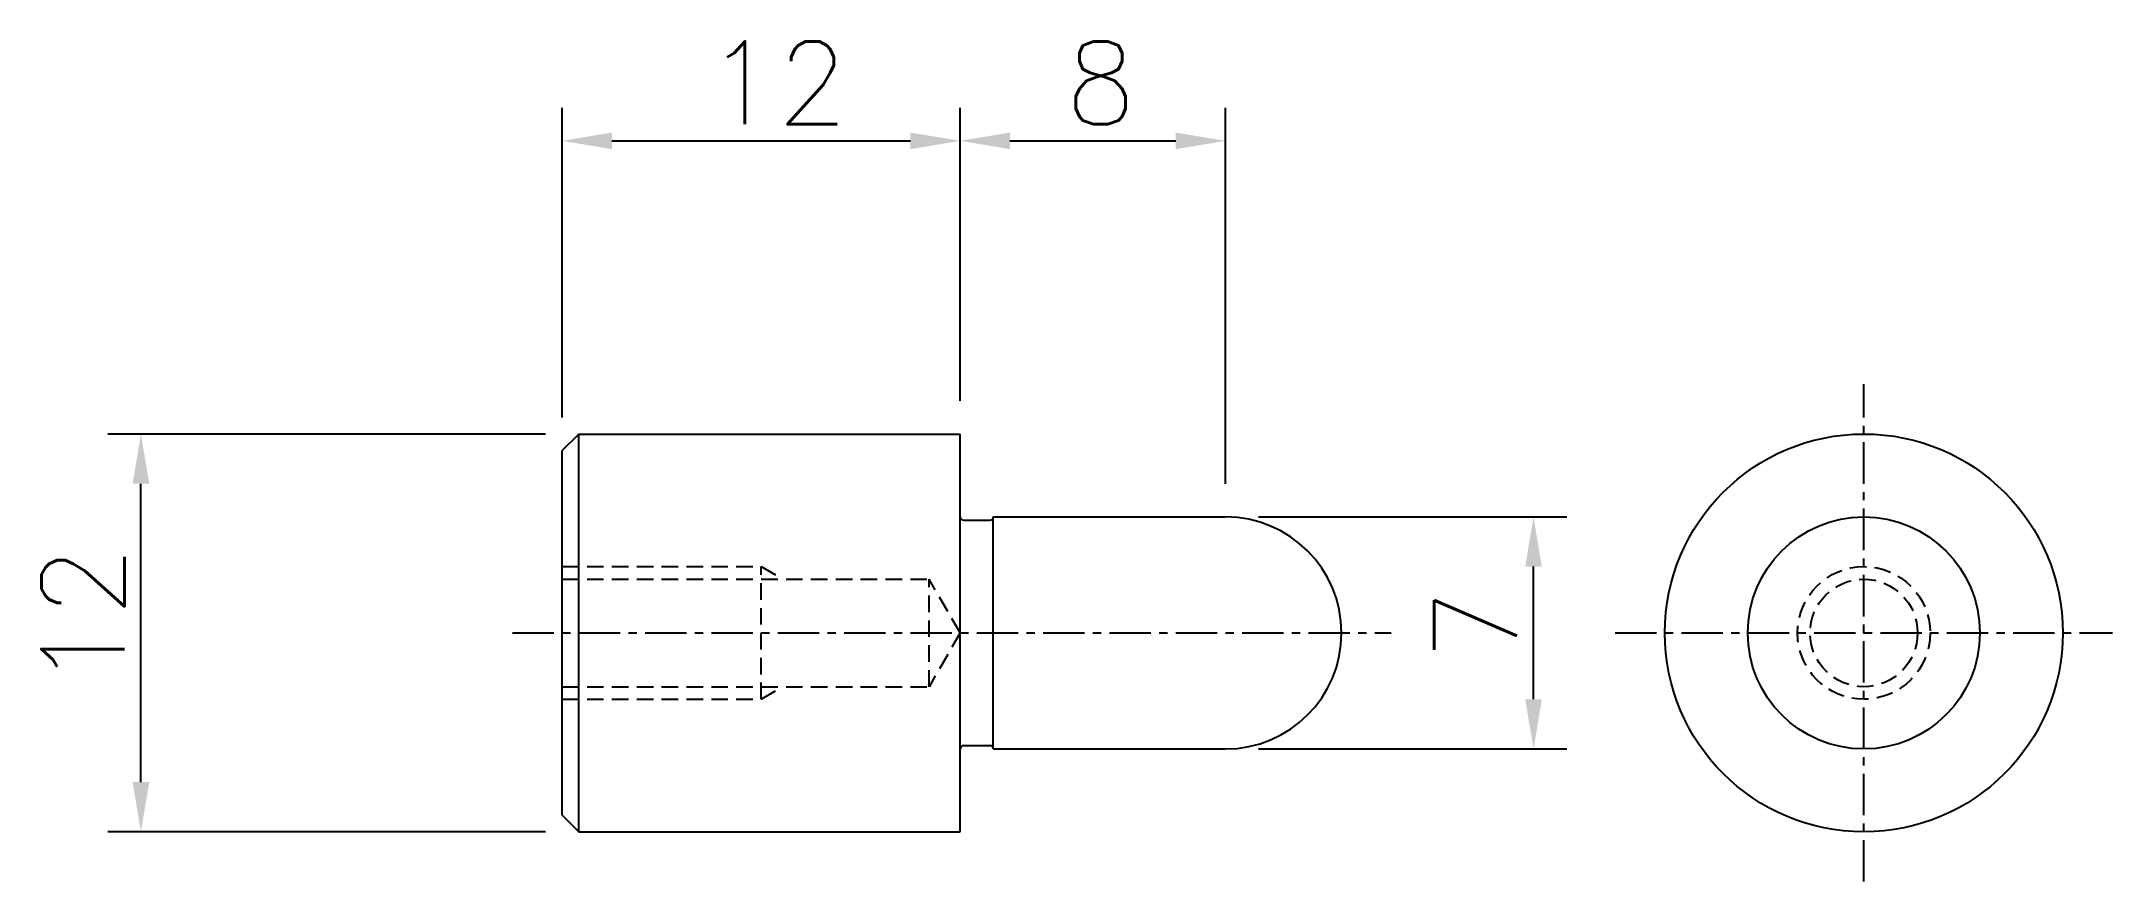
# Model space of a CAD drawing. Extents: x 27.2 to 89.6, y 15.6 to 84.2.
# Drawn here: x 27.2 to 89.6, y 58.9 to 84.2 of the extents above; entities outside this region: 2.
import ezdxf

# ---------------------------------------------------------------- set-up
doc = ezdxf.new("R2010")
doc.units = 0
doc.linetypes.add('CENTER', pattern=[2, 1.25, -0.25, 0.25, -0.25])
doc.linetypes.add('DASHED', pattern=[0.75, 0.5, -0.25])
doc.layers.get('0').update_dxf_attribs({"linetype": 'CONTINUOUS'})
doc.layers.get('DEFPOINTS').update_dxf_attribs({"linetype": 'CONTINUOUS'})
doc.layers.add('CENTER', color=1, linetype='CENTER')
doc.styles.get("Standard").update_dxf_attribs({"font": 'txt.shx'})
doc.dimstyles.get("Standard").update_dxf_attribs({"dimtxt": 2.5, "dimasz": 2.5, "dimexe": 1.25, "dimexo": 0.625, "dimtad": 1, "dimcen": 2.5, "dimazin": 3, "dimtfac": 1, "dimtmove": 0, "dimatfit": 3})

# ---------------------------------------------------------------- blocks, each defined once
blk = doc.blocks.new('*U8')
at = {"color": 0, "linetype": 'CONTINUOUS'}
blk.add_text('12', height=2.5, rotation=90, dxfattribs=at).set_placement((29.682, 64.736))
blk = doc.blocks.new('*D2')
at = {"color": 0, "linetype": 'CONTINUOUS'}
for p, q in [((42.381, 72.403), (29.182, 72.403)), ((30.182, 61.903), (30.182, 70.903)), ((42.381, 60.403), (29.182, 60.403))]:
    blk.add_line(p, q, dxfattribs=at)
for points in [[(29.932, 70.903), (30.432, 70.903), (30.182, 72.403)], [(29.932, 61.903), (30.432, 61.903), (30.182, 60.403)]]:
    blk.add_solid(points, dxfattribs=at)
at = {"layer": 'DEFPOINTS', "color": 0, "linetype": 'CONTINUOUS'}
for p in [(30.182, 72.403), (43.381, 72.403), (43.381, 60.403)]:
    blk.add_point(p, dxfattribs=at)
at = {"color": 7, "linetype": 'CONTINUOUS'}
blk.add_blockref('*U8', (0, 0), dxfattribs=at)
blk = doc.blocks.new('*U11')
at = {"color": 0, "linetype": 'CONTINUOUS'}
blk.add_text('12', height=2.5, dxfattribs=at).set_placement((47.214, 81.745))
blk = doc.blocks.new('*D3')
at = {"color": 0, "linetype": 'CONTINUOUS'}
for p, q in [((42.881, 72.903), (42.881, 82.245)), ((54.881, 73.403), (54.881, 82.245)), ((44.381, 81.245), (53.381, 81.245))]:
    blk.add_line(p, q, dxfattribs=at)
for points in [[(44.381, 81.495), (44.381, 80.995), (42.881, 81.245)], [(53.381, 81.495), (53.381, 80.995), (54.881, 81.245)]]:
    blk.add_solid(points, dxfattribs=at)
at = {"layer": 'DEFPOINTS', "color": 0, "linetype": 'CONTINUOUS'}
for p in [(54.881, 81.245), (42.881, 71.903), (54.881, 72.403)]:
    blk.add_point(p, dxfattribs=at)
at = {"color": 7, "linetype": 'CONTINUOUS'}
blk.add_blockref('*U11', (0, 0), dxfattribs=at)
blk = doc.blocks.new('*U10')
at = {"color": 0, "linetype": 'CONTINUOUS'}
blk.add_text('8', height=2.5, dxfattribs=at).set_placement((58.047, 81.745))
blk = doc.blocks.new('*D4')
at = {"color": 0, "linetype": 'CONTINUOUS'}
for p, q in [((54.881, 73.403), (54.881, 82.245)), ((62.881, 70.903), (62.881, 82.245)), ((56.381, 81.245), (61.381, 81.245))]:
    blk.add_line(p, q, dxfattribs=at)
for points in [[(56.381, 81.495), (56.381, 80.995), (54.881, 81.245)], [(61.381, 81.495), (61.381, 80.995), (62.881, 81.245)]]:
    blk.add_solid(points, dxfattribs=at)
at = {"layer": 'DEFPOINTS', "color": 0, "linetype": 'CONTINUOUS'}
for p in [(62.881, 81.245), (54.881, 72.403), (62.881, 69.903)]:
    blk.add_point(p, dxfattribs=at)
at = {"color": 7, "linetype": 'CONTINUOUS'}
blk.add_blockref('*U10', (0, 0), dxfattribs=at)
blk = doc.blocks.new('*U9')
at = {"color": 0, "linetype": 'CONTINUOUS'}
blk.add_text('7', height=2.5, rotation=90, dxfattribs=at).set_placement((71.669, 65.569))
blk = doc.blocks.new('*D5')
at = {"color": 0, "linetype": 'CONTINUOUS'}
for p, q in [((63.881, 69.903), (73.169, 69.903)), ((72.169, 64.403), (72.169, 68.403)), ((63.881, 62.903), (73.169, 62.903))]:
    blk.add_line(p, q, dxfattribs=at)
for points in [[(71.919, 68.403), (72.419, 68.403), (72.169, 69.903)], [(71.919, 64.403), (72.419, 64.403), (72.169, 62.903)]]:
    blk.add_solid(points, dxfattribs=at)
at = {"layer": 'DEFPOINTS', "color": 0, "linetype": 'CONTINUOUS'}
for p in [(62.881, 69.903), (72.169, 69.903), (62.881, 62.903)]:
    blk.add_point(p, dxfattribs=at)
at = {"color": 7, "linetype": 'CONTINUOUS'}
blk.add_blockref('*U9', (0, 0), dxfattribs=at)

msp = doc.modelspace()

# ---------------------------------------------------------------- linework, layer by layer
at = {"color": 7, "linetype": 'CONTINUOUS'}
for p, q in [((43.381, 72.403), (42.881, 71.903)), ((42.881, 60.903), (42.881, 71.903)), ((43.381, 72.403), (54.881, 72.403)), ((43.381, 60.403), (43.381, 72.403)), ((54.881, 69.903), (54.881, 72.403)), ((54.881, 62.903), (54.881, 69.903)), ((54.981, 69.803), (55.781, 69.803)), ((55.881, 62.903), (55.881, 69.903)), ((55.881, 69.903), (62.881, 69.903)), ((54.881, 60.403), (54.881, 62.903)), ((54.981, 63.003), (55.781, 63.003)), ((55.881, 62.903), (62.881, 62.903)), ((42.881, 60.903), (43.381, 60.403)), ((43.381, 60.403), (54.881, 60.403))]:
    msp.add_line(p, q, dxfattribs=at)
at = {"color": 3, "linetype": 'DASHED'}
for p, q in [((42.881, 68.403), (48.881, 68.403)), ((48.881, 68.403), (49.537, 68.024)), ((48.881, 64.403), (48.881, 68.403)), ((42.881, 68.024), (53.945, 68.024)), ((54.881, 66.403), (53.945, 68.024)), ((53.945, 64.782), (53.945, 68.024)), ((54.881, 66.403), (53.945, 64.782)), ((42.881, 64.782), (53.945, 64.782)), ((42.881, 64.403), (48.881, 64.403)), ((48.881, 64.403), (49.537, 64.782))]:
    msp.add_line(p, q, dxfattribs=at)
at = {"color": 7, "linetype": 'CONTINUOUS'}
for radius in [6, 3.5]:
    msp.add_circle((82.127, 66.403), radius, dxfattribs=at)
at = {"color": 3, "linetype": 'DASHED'}
for radius in [2, 1.621]:
    msp.add_circle((82.127, 66.403), radius, dxfattribs=at)
at = {"color": 7, "linetype": 'CONTINUOUS'}
for centre, radius, start, end in [((54.981, 69.903), 0.1, 180, 270), ((55.781, 69.903), 0.1, 270, 0), ((62.881, 66.403), 3.5, 270, 90), ((54.981, 62.903), 0.1, 90, 180), ((55.781, 62.903), 0.1, 0, 90)]:
    msp.add_arc(centre, radius, start, end, dxfattribs=at)
msp.add_point((54.881, 66.403), dxfattribs=at)
at = {"layer": 'CENTER', "color": 1, "linetype": 'CENTER'}
for p, q in [((82.127, 58.903), (82.127, 73.903)), ((41.381, 66.403), (67.881, 66.403)), ((74.627, 66.403), (89.627, 66.403))]:
    msp.add_line(p, q, dxfattribs=at)
msp.add_point((82.127, 66.403), dxfattribs=at)

# ---------------------------------------------------------------- texts
at = {"color": 7, "linetype": 'CONTINUOUS'}
for s, p in [('FPQSTA12T-P7-L12-B8', (42.675, 20)), ('FPQSTA12T', (42.675, 15.813))]:
    msp.add_text(s, height=2, dxfattribs=at).set_placement(p)

# ---------------------------------------------------------------- dimensions: what is measured, and where the dimension line sits
for base, p1, p2, picture, middle in [((54.881, 81.245), (42.881, 71.903), (54.881, 72.403), '*D3', (48.881, 82.995)), ((62.881, 81.245), (54.881, 72.403), (62.881, 69.903), '*D4', (58.881, 82.995))]:
    dim = msp.add_linear_dim(base=base, p1=p1, p2=p2, dimstyle='Standard', dxfattribs=at)
    dim.commit()
    dim.dimension.update_dxf_attribs({"geometry": picture, "text_midpoint": middle})
for base, p1, p2, picture, middle in [((30.182, 72.403), (43.381, 60.403), (43.381, 72.403), '*D2', (28.432, 66.403)), ((72.169, 69.903), (62.881, 62.903), (62.881, 69.903), '*D5', (70.419, 66.403))]:
    dim = msp.add_linear_dim(base=base, p1=p1, p2=p2, angle=90, dimstyle='Standard', dxfattribs=at)
    dim.commit()
    dim.dimension.update_dxf_attribs({"geometry": picture, "text_midpoint": middle})

doc.saveas('drawing.dxf')
